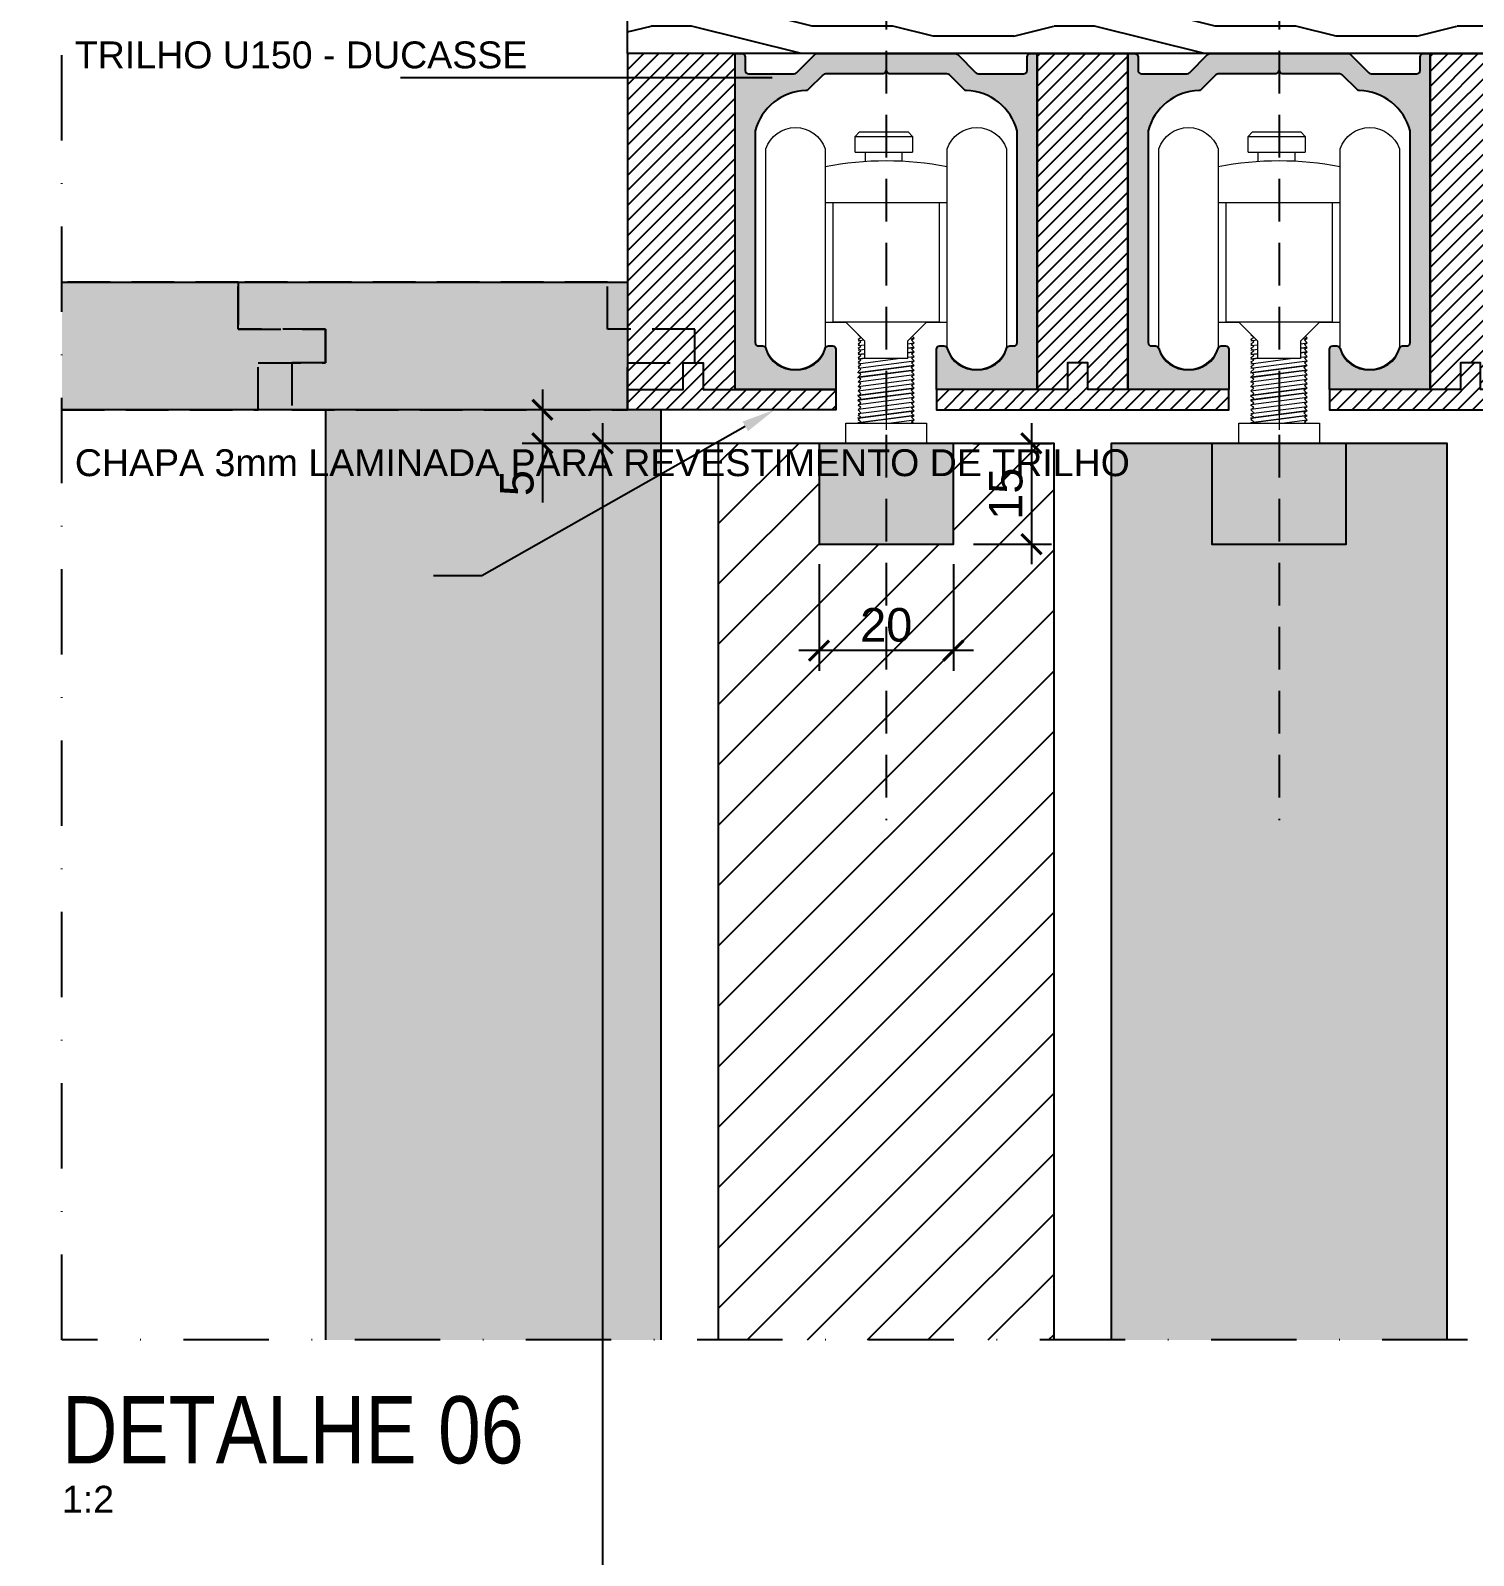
# Model space of a CAD drawing. Header units: millimetres. Extents: x -63251 to 507826, y 5339 to 217512.
# Drawn here: x 186572.8 to 186787.6, y 91937.5 to 92164.5 of the extents above; entities that cross this region are included whole.
import ezdxf
from ezdxf import colors
from ezdxf.entities.mleader import LeaderData, LeaderLine
from ezdxf.math import Vec2, Vec3

# ---------------------------------------------------------------- set-up
doc = ezdxf.new("R2010")
doc.units = ezdxf.units.MM
doc.header["$PDMODE"] = 3
doc.linetypes.add('TRAÇO 1-1', pattern=[9.525, 6.35, -3.175])
doc.linetypes.add('TRAÇO E PONTO 1-1', pattern=[25.4, 12.7, -6.35, 0, -6.35])
for name, color, linetype in [('A-ANNO-DIMS', 7, 'Continuous'), ('AC-EQUIPAMENTO', 7, 'Continuous'), ('COTAS', 9, 'Continuous'), ('FERRAGEM', 3, 'Continuous'), ('GESSO', 1, 'Continuous'), ('HACHURA', 21, 'Continuous'), ('MARCENARIA', 4, 'Continuous'), ('MARCENARIA . M', 4, 'Continuous'), ('TEXTO', 105, 'Continuous'), ('TEXTO TRAÇO PONTO', 105, 'TRAÇO E PONTO 1-1')]:
    doc.layers.add(name, color=color, linetype=linetype)
doc.styles.add('1-1', font='arial.ttf', dxfattribs={"height": 0.2})
doc.styles.add('PADRÃO', font='arial.ttf')
doc.styles.add('TITULO', font='swissck.ttf')
doc.dimstyles.new('1-2', dxfattribs={"dimscale": 2, "dimtxt": 2.5, "dimasz": 1.5, "dimexe": 1.5, "dimexo": 1.5, "dimtad": 1, "dimtxsty": 'PADRÃO', "dimblk": 'ARCHTICK', "dimcen": 2.5, "dimdle": 1.5, "dimclrd": 9, "dimclre": 9, "dimclrt": 6, "dimadec": 0, "dimazin": 0, "dimtfac": 1, "dimtmove": 0, "dimatfit": 3, "dimfxl": 1.25, "dimlwd": -1, "dimlwe": -1, "dimarcsym": 0})

# ---------------------------------------------------------------- blocks, each defined once
blk = doc.blocks.new('_ArchTick')
at = {"color": 0, "linetype": 'ByBlock', "const_width": 0.15}
blk.add_lwpolyline([(-0.5, -0.5), (0.5, 0.5)], dxfattribs=at)
blk = doc.blocks.new('*D292')
at = {"layer": 'A-ANNO-DIMS', "color": 9, "transparency": 16777216}
for p, q in [((186690.17, 92085.03), (186690.17, 92069.19)), ((186710.17, 92085.03), (186710.17, 92069.19)), ((186713.17, 92072.19), (186687.17, 92072.19))]:
    blk.add_line(p, q, dxfattribs=at)
at = {"layer": 'Defpoints', "color": 0, "transparency": 16777216}
for p in [(186690.17, 92088.03), (186710.17, 92088.03), (186690.17, 92072.19)]:
    blk.add_point(p, dxfattribs=at)
at = {"layer": 'A-ANNO-DIMS', "color": 9, "transparency": 16777216, "xscale": 3, "yscale": 3, "zscale": 3, "rotation": 180}
blk.add_blockref('_ArchTick', (186690.17, 92072.19), dxfattribs=at)
at = {"layer": 'A-ANNO-DIMS', "color": 9, "transparency": 16777216, "xscale": 3, "yscale": 3, "zscale": 3}
blk.add_blockref('_ArchTick', (186710.17, 92072.19), dxfattribs=at)
at = {"layer": 'A-ANNO-DIMS', "color": 6, "transparency": 16777216, "insert": (186700.17, 92075.99), "char_height": 5, "attachment_point": 5, "style": 'PADRÃO'}
blk.add_mtext('20', dxfattribs=at)
blk = doc.blocks.new('*D293')
at = {"layer": 'A-ANNO-DIMS', "color": 9, "transparency": 16777216}
for p, q in [((186721.79, 92106.03), (186721.79, 92085.03)), ((186713.17, 92103.03), (186724.79, 92103.03)), ((186713.17, 92088.03), (186724.79, 92088.03))]:
    blk.add_line(p, q, dxfattribs=at)
at = {"layer": 'Defpoints', "color": 0, "transparency": 16777216}
for p in [(186710.17, 92103.03), (186710.17, 92088.03), (186721.79, 92088.03)]:
    blk.add_point(p, dxfattribs=at)
at = {"layer": 'A-ANNO-DIMS', "color": 9, "transparency": 16777216, "xscale": 3, "yscale": 3, "zscale": 3}
for p, rotation in [((186721.79, 92103.03), 90), ((186721.79, 92088.03), 270)]:
    blk.add_blockref('_ArchTick', p, dxfattribs=dict(at, rotation=rotation))
at = {"layer": 'A-ANNO-DIMS', "color": 6, "transparency": 16777216, "insert": (186717.99, 92095.53), "char_height": 5, "attachment_point": 5, "rotation": 90, "style": 'PADRÃO'}
blk.add_mtext('15', dxfattribs=at)
blk = doc.blocks.new('*D302')
at = {"layer": 'COTAS', "color": 9, "transparency": 16777216}
for p, q in [((186648.98, 92111.03), (186648.98, 92103.03)), ((186673.17, 92108.03), (186645.98, 92108.03)), ((186670.67, 92103.03), (186645.98, 92103.03)), ((186648.98, 92103.03), (186648.98, 92094.21))]:
    blk.add_line(p, q, dxfattribs=at)
at = {"layer": 'Defpoints', "color": 0, "transparency": 16777216}
for p in [(186676.17, 92108.03, 0), (186648.98, 92103.03), (186673.67, 92103.03, 0)]:
    blk.add_point(p, dxfattribs=at)
at = {"layer": 'COTAS', "color": 9, "transparency": 16777216, "xscale": 3, "yscale": 3, "zscale": 3}
for p, rotation in [((186648.98, 92108.03), 90), ((186648.98, 92103.03), 270)]:
    blk.add_blockref('_ArchTick', p, dxfattribs=dict(at, rotation=rotation))
at = {"layer": 'COTAS', "color": 6, "transparency": 16777216, "insert": (186645.19, 92097.12), "char_height": 5, "attachment_point": 5, "rotation": 90, "style": 'PADRÃO'}
blk.add_mtext('5', dxfattribs=at)
blk = doc.blocks.new('*D304')
at = {"layer": 'COTAS', "color": 9, "transparency": 16777216}
for p, q in [((186657.97, 91655.65), (186657.97, 92106.03)), ((186679.66, 92103.03), (186654.97, 92103.03)), ((186676.57, 91658.65), (186654.97, 91658.65))]:
    blk.add_line(p, q, dxfattribs=at)
at = {"layer": 'Defpoints', "color": 0, "transparency": 16777216}
for p in [(186657.97, 92103.03), (186682.66, 92103.03, 0), (186679.57, 91658.65, 0)]:
    blk.add_point(p, dxfattribs=at)
at = {"layer": 'COTAS', "color": 9, "transparency": 16777216, "xscale": 3, "yscale": 3, "zscale": 3}
for p, rotation in [((186657.97, 92103.03), 90), ((186657.97, 91658.65), 270)]:
    blk.add_blockref('_ArchTick', p, dxfattribs=dict(at, rotation=rotation))
at = {"layer": 'COTAS', "color": 6, "transparency": 16777216, "insert": (186654.17, 91880.84), "char_height": 5, "attachment_point": 5, "rotation": 90, "style": 'PADRÃO'}
blk.add_mtext('2915', dxfattribs=at)

msp = doc.modelspace()

# ---------------------------------------------------------------- hatches: boundary and pattern name
at = {"layer": 'AC-EQUIPAMENTO'}
h = msp.add_hatch(dxfattribs=at)
h.set_pattern_fill('ANSI31', color=8, scale=0.5)
h.set_pattern_definition([(45, (-429.4725, 1e-10), (-1.122532015, 1.122532015), [])])
h.paths.add_polyline_path([(186677.67, 92161.027), (186661.669, 92161.027), (186661.669, 92115.027), (186661.67, 92115.027), (186661.67, 92111.027), (186669.919, 92111.027), (186669.919, 92115.027), (186672.919, 92115.027), (186672.919, 92111.027), (186677.67, 92111.027)])
h = msp.add_hatch(dxfattribs=at)
h.set_pattern_fill('ANSI31', color=8, scale=0.5)
h.set_pattern_definition([(45, (-484.9727, 1e-10), (-1.122532015, 1.122532015), [])])
h.paths.add_polyline_path([(186722.67, 92111.027), (186727.17, 92111.027), (186727.17, 92115.027), (186730.17, 92115.027), (186730.17, 92111.027), (186736.171, 92111.027), (186736.171, 92161.027), (186722.67, 92161.027)])
h = msp.add_hatch(dxfattribs=at)
h.set_pattern_fill('ANSI31', color=8, scale=0.5)
h.set_pattern_definition([(45, (-426.472, 1e-10), (-1.122532015, 1.122532015), [])])
h.paths.add_polyline_path([(186781.171, 92111.027), (186785.671, 92111.027), (186785.671, 92115.027), (186788.671, 92115.027), (186788.671, 92111.027), (186794.566, 92111.027), (186794.566, 92161.027), (186781.171, 92161.027)])
h = msp.add_hatch(dxfattribs=at)
h.set_pattern_fill('ANSI31', color=8, scale=0.5)
h.set_pattern_definition([(45, (-558.437, -30.3345), (-1.122532015, 1.122532015), [])])
h.paths.add_polyline_path([(186661.67, 92111.027), (186669.919, 92111.027), (186669.919, 92115.027), (186672.919, 92115.027), (186672.919, 92111.027), (186692.67, 92111.027), (186692.67, 92108.027), (186661.67, 92108.027)])
h = msp.add_hatch(dxfattribs=at)
h.set_pattern_fill('ANSI31', color=8, scale=0.5)
h.set_pattern_definition([(45, (-669.687, -30.3345), (-1.122532015, 1.122532015), [])])
h.paths.add_polyline_path([(186751.171, 92111.027), (186730.17, 92111.027), (186730.17, 92115.027), (186727.17, 92115.027), (186727.17, 92111.027), (186707.67, 92111.027), (186707.67, 92108.027), (186751.171, 92108.027)])
h = msp.add_hatch(dxfattribs=at)
h.set_pattern_fill('ANSI31', color=8, scale=0.5)
h.set_pattern_definition([(45, (-611.1864, -30.3345), (-1.122532015, 1.122532015), [])])
h.paths.add_polyline_path([(186809.566, 92111.027), (186788.671, 92111.027), (186788.671, 92115.027), (186785.671, 92115.027), (186785.671, 92111.027), (186766.171, 92111.027), (186766.171, 92108.027), (186809.566, 92108.027)])
h = msp.add_hatch(dxfattribs=at)
h.set_pattern_fill('ANSI31', color=8, scale=2)
h.set_pattern_definition([(45, (33713.4896, 3706.3876), (-4.49012806, 4.49012806), [])])
h.paths.add_polyline_path([(186675.17, 91969.601), (186725.17, 91969.601), (186725.17, 92103.027), (186710.17, 92103.027), (186710.17, 92088.027), (186690.17, 92088.027), (186690.17, 92103.027), (186675.17, 92103.027)])
at = {"layer": 'HACHURA', "ltscale": 0.3}
h = msp.add_hatch(dxfattribs=at)
h.set_pattern_fill('LEGNO1', color=8, scale=60, angle=180, pattern_type=2)
h.set_pattern_definition([(180, (11441.12, 9245.09), (-7e-15, -60), [12, -18, 6, -24]), (180, (11399.12, 9243.59), (-7e-15, -60), [12, -48]), (180, (11405.12, 9240.59), (-7e-15, -60), [6, -54]), (180, (11438.12, 9239.09), (-7e-15, -60), [3, -42, 3, -12]), (180, (11417.12, 9236.09), (-7e-15, -60), [12, -18, 3, -27]), (180, (11432.12, 9234.59), (-7e-15, -60), [9, -51]), (180, (11417.12, 9233.09), (-7e-15, -60), [18, -42]), (180, (11435.12, 9231.59), (-7e-15, -60), [12, -48]), (180, (11411.12, 9230.09), (-7e-15, -60), [30, -30]), (180, (11429.12, 9227.09), (-7e-15, -60), [6, -18, 12, -24]), (180, (11387.12, 9225.59), (-7e-15, -60), [12, -48]), (180, (11399.12, 9224.09), (-7e-15, -60), [6, -54]), (180, (11411.12, 9222.59), (-7e-15, -60), [6, -54]), (180, (11441.12, 9221.09), (-7e-15, -60), [12, -48]), (180, (11411.12, 9219.59), (-7e-15, -60), [12, -48]), (180, (11411.12, 9216.59), (-7e-15, -60), [12, -12, 12, -24]), (180, (11423.12, 9213.59), (-7e-15, -60), [6, -30, 12, -12]), (180, (11411.12, 9212.09), (-7e-15, -60), [18, -42]), (180, (11411.12, 9209.09), (-7e-15, -60), [12, -48]), (180, (11435.12, 9207.59), (-7e-15, -60), [18, -24, 6, -12]), (180, (11435.12, 9204.59), (-7e-15, -60), [30, -30]), (180, (11399.12, 9203.09), (-7e-15, -60), [6, -54]), (180, (11417.12, 9201.59), (-7e-15, -60), [12, -48]), (180, (11429.12, 9200.09), (-7e-15, -60), [6, -24, 6, -24]), (180, (11435.12, 9198.59), (-7e-15, -60), [6, -18, 12, -24]), (180, (11423.12, 9197.09), (-7e-15, -60), [6, -30, 6, -18]), (180, (11411.12, 9195.59), (-7e-15, -60), [18, -42]), (180, (11435.12, 9192.59), (-7e-15, -60), [12, -48]), (180, (11405.12, 9191.09), (-7e-15, -60), [6, -54]), (180, (11393.12, 9189.59), (-7e-15, -60), [6, -54]), (194.0362435, (11399.123, 9240.591), (-60, 2e-09), [6.18, -241.206332]), (194.0362435, (11393.123, 9227.091), (-60, 2e-09), [6.18, -241.206332]), (194.0362435, (11399.123, 9191.091), (-60, 2e-09), [6.18, -241.206332]), (194.0362435, (11417.123, 9213.591), (-60, 2e-09), [6.18, -241.206332]), (194.0362435, (11405.123, 9204.591), (-60, 2e-09), [6.18, -241.206332]), (194.0362435, (11399.123, 9209.091), (-60, 2e-09), [6.18, -241.206332]), (194.0362435, (11429.123, 9198.591), (-60, 2e-09), [6.18, -241.206332]), (194.0362435, (11405.123, 9201.591), (-60, 2e-09), [6.18, -241.206332]), (194.0362435, (11393.123, 9224.091), (-60, 2e-09), [12.36, -235.026332]), (194.0362435, (11399.123, 9219.591), (-60, 2e-09), [12.36, -235.026332]), (194.0362435, (11399.123, 9216.591), (-60, 2e-09), [12.36, -235.026332]), (345.9637565, (11417.123, 9236.091), (60, 2e-09), [6.18, -12.36, 6.18, -222.666332]), (345.9637565, (11429.123, 9227.091), (60, 2e-09), [6.18, -241.206332]), (345.9637565, (11429.123, 9200.091), (60, 2e-09), [12.36, -235.026332]), (14.0362435, (11399.123, 9243.591), (60, -2e-09), [6.18, -241.206332]), (165.9637565, (11387.123, 9243.591), (-60, -2e-09), [6.18, -241.206332]), (165.9637565, (11405.123, 9222.591), (-60, -2e-09), [6.18, -241.206332]), (165.9637565, (11393.123, 9212.091), (-60, -2e-09), [6.18, -241.206332]), (165.9637565, (11417.123, 9207.591), (-60, -2e-09), [6.18, -241.206332]), (165.9637565, (11423.123, 9200.091), (-60, -2e-09), [6.18, -241.206332]), (165.9637565, (11417.123, 9197.091), (-60, -2e-09), [6.18, -241.206332]), (165.9637565, (11417.123, 9207.591), (-60, -2e-09), [6.18, -241.206332]), (165.9637565, (11399.123, 9198.591), (-60, -2e-09), [24.72, -222.666332]), (165.9637565, (11435.123, 9239.091), (-60, -2e-09), [24.72, -222.666332]), (165.9637565, (11429.123, 9234.591), (-60, -2e-09), [24.72, -222.666332]), (165.9637565, (11423.123, 9231.591), (-60, -2e-09), [6.18, -12.36, 12.36, -216.486332]), (165.9637565, (11423.123, 9227.091), (-60, -2e-09), [12.36, -12.36, 12.36, -210.306332]), (165.9637565, (11429.123, 9221.091), (-60, -2e-09), [24.72, -222.666332]), (165.9637565, (11435.123, 9216.591), (-60, -2e-09), [24.72, -222.666332]), (165.9637565, (11435.123, 9213.591), (-60, -2e-09), [24.72, -222.666332]), (165.9637565, (11393.123, 9195.591), (-60, -2e-09), [6.18, -241.206332]), (165.9637675, (11387.123, 9189.591), (-60, -1.15e-05), [12.36, -235.026332]), (165.9637675, (11423.123, 9192.591), (-60, -1.15e-05), [12.36, -235.026332]), (165.9637575, (11429.123, 9245.091), (-60, -1e-06), [24.72, -222.666332]), (165.9637575, (11393.123, 9203.091), (-60, -1e-06), [18.54, -228.846332]), (165.9637575, (11387.123, 9207.591), (-60, -1e-06), [37.08, -210.306332])])
h.paths.add_polyline_path([(186855.565, 92173.027), (186661.669, 92173.027), (186661.67, 92161.027), (186690.154, 92161.027), (186855.566, 92161.027)])
at = {"layer": 'HACHURA', "true_color": 0xba9673}
h = msp.add_hatch(color=33, dxfattribs=at)
h.dxf.hatch_style = 1
h.paths.add_polyline_path([(186577.442, 92127.027), (186577.442, 92108.027), (186661.67, 92108.027), (186661.67, 92127.027)])
h = msp.add_hatch(color=33, dxfattribs=at)
h.dxf.hatch_style = 1
h.paths.add_polyline_path([(186616.67, 91969.601), (186666.67, 91969.601), (186666.67, 92108.027), (186616.67, 92108.027)])
h = msp.add_hatch(color=33, dxfattribs=at)
h.dxf.hatch_style = 1
h.paths.add_polyline_path([(186733.67, 91969.601), (186783.67, 91969.601), (186783.67, 92103.027), (186733.67, 92103.027)])
at = {"layer": 'MARCENARIA . M'}
h = msp.add_hatch(color=8, dxfattribs=at)
h.dxf.hatch_style = 1
h.paths.add_polyline_path([(186682.256, 92117.162, 0.3360552), (186681.775, 92117.527), (186681.17, 92117.527, -0.4142136), (186680.67, 92118.027), (186680.67, 92149.527, -0.3352357), (186688.216, 92155.525, 0.1925047), (186688.557, 92155.671), (186690.767, 92157.881, -0.1989124), (186691.12, 92158.027), (186699.593, 92158.027, 0.2679492), (186700.026, 92158.277), (186700.17, 92158.527), (186700.315, 92158.277, 0.2679492), (186700.748, 92158.027), (186709.221, 92158.027, -0.1989124), (186709.574, 92157.881), (186711.784, 92155.671, 0.1925047), (186712.125, 92155.525, -0.3352357), (186719.67, 92149.527), (186719.67, 92118.027, -0.4142136), (186719.17, 92117.527), (186718.566, 92117.527, 0.3360552), (186718.085, 92117.162, -0.3533018), (186713.67, 92114.027, -0.3533018), (186709.256, 92117.162, 0.3360552), (186708.775, 92117.527), (186708.17, 92117.527, 0.4142136), (186707.67, 92117.027), (186707.67, 92111.027), (186722.67, 92111.027), (186722.67, 92131.027), (186722.67, 92161.027), (186721.67, 92161.027, 0.4142136), (186721.17, 92160.527), (186721.17, 92158.527, -0.4142136), (186720.67, 92158.027), (186713.877, 92158.027, -0.1989124), (186713.524, 92158.173), (186710.817, 92160.881, 0.1989124), (186710.463, 92161.027), (186689.877, 92161.027, 0.1989124), (186689.524, 92160.881), (186686.817, 92158.173, -0.1989124), (186686.463, 92158.027), (186680.67, 92158.027), (186679.67, 92158.027, -0.4142136), (186679.17, 92158.527), (186679.17, 92160.527, 0.4142136), (186678.67, 92161.027), (186677.67, 92161.027), (186677.67, 92111.027), (186692.67, 92111.027), (186692.67, 92117.027, 0.4142136), (186692.17, 92117.527), (186691.566, 92117.527, 0.3360552), (186691.085, 92117.162, -0.3533018), (186686.67, 92114.027, -0.3533018)])
h = msp.add_hatch(color=8, dxfattribs=at)
h.dxf.hatch_style = 1
h.paths.add_polyline_path([(186740.756, 92117.162, 0.3360552), (186740.275, 92117.527), (186739.671, 92117.527, -0.4142136), (186739.171, 92118.027), (186739.171, 92149.527, -0.3352357), (186746.716, 92155.525, 0.1925047), (186747.057, 92155.671), (186749.267, 92157.881, -0.1989124), (186749.621, 92158.027), (186758.093, 92158.027, 0.2679492), (186758.526, 92158.277), (186758.671, 92158.527), (186758.815, 92158.277, 0.2679492), (186759.248, 92158.027), (186767.721, 92158.027, -0.1989124), (186768.075, 92157.881), (186770.284, 92155.671, 0.1925047), (186770.625, 92155.525, -0.3352357), (186778.171, 92149.527), (186778.171, 92118.027, -0.4142136), (186777.671, 92117.527), (186777.067, 92117.527, 0.3360552), (186776.585, 92117.162, -0.3533018), (186772.171, 92114.027, -0.3533018), (186767.756, 92117.162, 0.3360552), (186767.275, 92117.527), (186766.671, 92117.527, 0.4142136), (186766.171, 92117.027), (186766.171, 92111.027), (186781.171, 92111.027), (186781.171, 92131.027), (186781.171, 92161.027), (186780.171, 92161.027, 0.4142136), (186779.671, 92160.527), (186779.671, 92158.527, -0.4142136), (186779.171, 92158.027), (186772.378, 92158.027, -0.1989124), (186772.024, 92158.173), (186769.317, 92160.881, 0.1989124), (186768.964, 92161.027), (186748.378, 92161.027, 0.1989124), (186748.024, 92160.881), (186745.317, 92158.173, -0.1989124), (186744.964, 92158.027), (186739.171, 92158.027), (186738.171, 92158.027, -0.4142136), (186737.671, 92158.527), (186737.671, 92160.527, 0.4142136), (186737.171, 92161.027), (186736.171, 92161.027), (186736.171, 92111.027), (186751.171, 92111.027), (186751.171, 92117.027, 0.4142136), (186750.671, 92117.527), (186750.067, 92117.527, 0.3360552), (186749.585, 92117.162, -0.3533018), (186745.171, 92114.027, -0.3533018)])
h = msp.add_hatch(color=8, dxfattribs=at)
h.dxf.hatch_style = 1
h.paths.add_polyline_path([(186710.17, 92103.027), (186710.17, 92088.027), (186690.17, 92088.027), (186690.17, 92103.027)])
h = msp.add_hatch(color=8, dxfattribs=at)
h.dxf.hatch_style = 1
h.paths.add_polyline_path([(186768.67, 92103.027), (186768.67, 92088.027), (186748.67, 92088.027), (186748.67, 92103.027)])
h = msp.add_hatch(color=8, dxfattribs=at)
h.dxf.hatch_style = 1
h.paths.add_polyline_path([(186768.671, 92103.027), (186768.671, 92088.027), (186748.671, 92088.027), (186748.671, 92103.027)])

# ---------------------------------------------------------------- linework, layer by layer
at = {"layer": 'FERRAGEM', "color": 1, "lineweight": 5}
for p, q in [((186691.085, 92138.864, 0), (186709.256, 92138.864, 0)), ((186749.585, 92138.864, 0), (186767.756, 92138.864, 0)), ((186691.085, 92121.066, 0), (186694.169, 92121.066, 0)), ((186706.172, 92121.066, 0), (186709.256, 92121.066, 0)), ((186749.585, 92121.066, 0), (186752.669, 92121.066, 0)), ((186764.672, 92121.066, 0), (186767.756, 92121.066, 0)), ((186700.17, 92108.027, 0), (186700.17, 92105.027, 0)), ((186758.671, 92108.027, 0), (186758.671, 92105.027, 0))]:
    msp.add_line(p, q, dxfattribs=at)
at = {"layer": 'FERRAGEM', "elevation": 0}
for points in [[(186686.67, 92114.027, 0.3533018), (186691.085, 92117.162, -0.3360552), (186691.566, 92117.527), (186692.17, 92117.527, -0.4142136), (186692.67, 92117.027), (186692.67, 92111.027), (186677.67, 92111.027), (186677.67, 92161.027), (186678.67, 92161.027, -0.4142136), (186679.17, 92160.527), (186679.17, 92158.527, 0.4142136), (186679.67, 92158.027), (186680.67, 92158.027), (186686.463, 92158.027, 0.1989124), (186686.817, 92158.173), (186689.524, 92160.881, -0.1989124), (186689.877, 92161.027), (186710.463, 92161.027, -0.1989124), (186710.817, 92160.881), (186713.524, 92158.173, 0.1989124), (186713.877, 92158.027), (186720.67, 92158.027, 0.4142136), (186721.17, 92158.527), (186721.17, 92160.527, -0.4142136), (186721.67, 92161.027), (186722.67, 92161.027), (186722.67, 92111.027), (186707.67, 92111.027), (186707.67, 92117.027, -0.4142136), (186708.17, 92117.527), (186708.775, 92117.527, -0.3360552), (186709.256, 92117.162, 0.3533018), (186713.67, 92114.027, 0.3533018), (186718.085, 92117.162, -0.3360552), (186718.566, 92117.527), (186719.17, 92117.527, 0.4142136), (186719.67, 92118.027), (186719.67, 92149.527, 0.3352357), (186712.125, 92155.525, -0.1925047), (186711.784, 92155.671), (186709.574, 92157.881, 0.1989124), (186709.221, 92158.027), (186700.748, 92158.027, -0.2679492), (186700.315, 92158.277), (186700.17, 92158.527), (186700.026, 92158.277, -0.2679492), (186699.593, 92158.027), (186691.12, 92158.027, 0.1989124), (186690.767, 92157.881), (186688.557, 92155.671, -0.1925047), (186688.216, 92155.525, 0.3352357), (186680.67, 92149.527), (186680.67, 92118.027, 0.4142136), (186681.17, 92117.527), (186681.775, 92117.527, -0.3360552), (186682.256, 92117.162, 0.3533018), (186686.67, 92114.027, -0.3533018)], [(186745.171, 92114.027, 0.3533018), (186749.585, 92117.162, -0.3360552), (186750.067, 92117.527), (186750.671, 92117.527, -0.4142136), (186751.171, 92117.027), (186751.171, 92111.027), (186736.171, 92111.027), (186736.171, 92161.027), (186737.171, 92161.027, -0.4142136), (186737.671, 92160.527), (186737.671, 92158.527, 0.4142136), (186738.171, 92158.027), (186739.171, 92158.027), (186744.964, 92158.027, 0.1989124), (186745.317, 92158.173), (186748.024, 92160.881, -0.1989124), (186748.378, 92161.027), (186768.964, 92161.027, -0.1989124), (186769.317, 92160.881), (186772.024, 92158.173, 0.1989124), (186772.378, 92158.027), (186779.171, 92158.027, 0.4142136), (186779.671, 92158.527), (186779.671, 92160.527, -0.4142136), (186780.171, 92161.027), (186781.171, 92161.027), (186781.171, 92111.027), (186766.171, 92111.027), (186766.171, 92117.027, -0.4142136), (186766.671, 92117.527), (186767.275, 92117.527, -0.3360552), (186767.756, 92117.162, 0.3533018), (186772.171, 92114.027, 0.3533018), (186776.585, 92117.162, -0.3360552), (186777.067, 92117.527), (186777.671, 92117.527, 0.4142136), (186778.171, 92118.027), (186778.171, 92149.527, 0.3352357), (186770.625, 92155.525, -0.1925047), (186770.284, 92155.671), (186768.075, 92157.881, 0.1989124), (186767.721, 92158.027), (186759.248, 92158.027, -0.2679492), (186758.815, 92158.277), (186758.671, 92158.527), (186758.526, 92158.277, -0.2679492), (186758.093, 92158.027), (186749.621, 92158.027, 0.1989124), (186749.267, 92157.881), (186747.057, 92155.671, -0.1925047), (186746.716, 92155.525, 0.3352357), (186739.171, 92149.527), (186739.171, 92118.027, 0.4142136), (186739.671, 92117.527), (186740.275, 92117.527, -0.3360552), (186740.756, 92117.162, 0.3533018), (186745.171, 92114.027, -0.3533018)]]:
    msp.add_lwpolyline(points, format="xyb", dxfattribs=at)
at = {"layer": 'FERRAGEM', "color": 1, "lineweight": 5, "elevation": 0}
for points in [[(186682.256, 92117.178), (186682.256, 92146.876, -0.7138097), (186691.085, 92146.876), (186691.085, 92117.178, -0.7138097)], [(186709.256, 92117.178), (186709.256, 92146.876, -0.7138097), (186718.085, 92146.876), (186718.085, 92117.178, -0.7138097)], [(186740.756, 92117.178), (186740.756, 92146.876, -0.7138097), (186749.585, 92146.876), (186749.585, 92117.178, -0.7138097)], [(186767.756, 92117.178), (186767.756, 92146.876, -0.7138097), (186776.585, 92146.876), (186776.585, 92117.178, -0.7138097)]]:
    msp.add_lwpolyline(points, format="xyb", close=True, dxfattribs=at)
for points in [[(186695.564, 92146.353), (186695.564, 92148.72), (186696.21, 92149.366), (186703.419, 92149.366), (186704.064, 92148.72), (186704.064, 92146.353)], [(186754.065, 92146.353), (186754.065, 92148.72), (186754.71, 92149.366), (186761.919, 92149.366), (186762.565, 92148.72), (186762.565, 92146.353)], [(186695.564, 92148.72), (186704.064, 92148.72)], [(186754.065, 92148.72), (186762.565, 92148.72)], [(186695.564, 92146.353), (186704.064, 92146.353)], [(186697.07, 92144.975), (186697.07, 92146.353)], [(186702.558, 92145), (186702.558, 92146.353)], [(186754.065, 92146.353), (186762.565, 92146.353)], [(186755.571, 92144.975), (186755.571, 92146.353)], [(186761.058, 92145), (186761.058, 92146.353)], [(186692.275, 92121.066), (186692.275, 92138.864), (186708.066, 92138.864), (186708.066, 92121.066), (186692.275, 92121.066)], [(186750.775, 92121.066), (186750.775, 92138.864), (186766.566, 92138.864), (186766.566, 92121.066), (186750.775, 92121.066)], [(186706.172, 92121.066), (186703.351, 92118.246), (186703.351, 92115.647), (186696.989, 92115.647), (186696.989, 92118.246), (186694.169, 92121.066)], [(186764.672, 92121.066), (186761.852, 92118.246), (186761.852, 92115.647), (186755.49, 92115.647), (186755.49, 92118.246), (186752.669, 92121.066)], [(186695.985, 92113.67), (186696.39, 92114.075), (186695.985, 92114.48), (186696.39, 92114.75), (186695.985, 92115.155), (186696.39, 92115.425), (186695.985, 92115.831), (186696.39, 92116.101), (186695.985, 92116.506), (186696.39, 92116.776), (186695.985, 92117.181), (186696.39, 92117.451), (186695.985, 92117.856), (186696.39, 92118.126), (186695.985, 92118.531), (186696.39, 92118.801), (186695.985, 92119.206), (186696.007, 92119.228)], [(186696.861, 92118.374), (186695.985, 92118.261)], [(186695.985, 92117.586), (186696.989, 92117.715)], [(186703.351, 92117.861), (186704.356, 92117.991), (186703.951, 92118.396), (186704.356, 92118.666)], [(186703.351, 92117.186), (186704.356, 92117.316), (186703.951, 92117.721), (186704.356, 92117.991)], [(186703.685, 92118.579), (186704.356, 92118.666), (186704.064, 92118.958)], [(186754.485, 92113.67), (186754.89, 92114.075), (186754.485, 92114.48), (186754.89, 92114.75), (186754.485, 92115.155), (186754.89, 92115.425), (186754.485, 92115.831), (186754.89, 92116.101), (186754.485, 92116.506), (186754.89, 92116.776), (186754.485, 92117.181), (186754.89, 92117.451), (186754.485, 92117.856), (186754.89, 92118.126), (186754.485, 92118.531), (186754.89, 92118.801), (186754.485, 92119.206), (186754.507, 92119.228)], [(186754.485, 92113.67), (186754.89, 92114.075), (186754.485, 92114.48), (186754.89, 92114.75), (186754.485, 92115.155), (186754.89, 92115.425), (186754.485, 92115.831), (186754.89, 92116.101), (186754.485, 92116.506), (186754.89, 92116.776), (186754.485, 92117.181), (186754.89, 92117.451), (186754.485, 92117.856), (186754.89, 92118.126), (186754.485, 92118.531), (186754.89, 92118.801), (186754.485, 92119.206), (186754.507, 92119.228)], [(186755.361, 92118.374), (186754.485, 92118.261)], [(186754.485, 92117.586), (186755.49, 92117.715)], [(186761.852, 92117.861), (186762.857, 92117.991), (186762.451, 92118.396), (186762.857, 92118.666)], [(186761.852, 92117.186), (186762.857, 92117.316), (186762.451, 92117.721), (186762.857, 92117.991)], [(186762.186, 92118.579), (186762.857, 92118.666), (186762.564, 92118.958)], [(186695.985, 92116.911), (186696.989, 92117.04)], [(186695.985, 92116.236), (186696.989, 92116.365)], [(186696.989, 92116.365), (186695.985, 92116.236)], [(186695.985, 92114.21), (186704.356, 92115.29), (186703.951, 92115.695), (186704.356, 92115.966)], [(186696.989, 92115.69), (186695.985, 92115.56)], [(186695.985, 92115.56), (186696.989, 92115.69)], [(186695.985, 92114.885), (186701.89, 92115.647)], [(186695.985, 92113.535), (186704.356, 92114.615), (186703.951, 92115.02), (186704.356, 92115.29)], [(186703.351, 92116.511), (186704.356, 92116.641), (186703.951, 92117.046), (186704.356, 92117.316), (186703.351, 92117.186)], [(186703.351, 92115.836), (186704.356, 92115.966), (186703.951, 92116.371), (186704.356, 92116.641), (186703.351, 92116.511)], [(186754.485, 92116.911), (186755.49, 92117.04)], [(186754.485, 92116.236), (186755.49, 92116.365)], [(186755.49, 92116.365), (186754.485, 92116.236)], [(186754.485, 92114.21), (186762.857, 92115.29), (186762.451, 92115.695), (186762.857, 92115.966)], [(186755.49, 92115.69), (186754.485, 92115.56)], [(186754.485, 92115.56), (186755.49, 92115.69)], [(186754.485, 92114.885), (186760.391, 92115.647)], [(186754.485, 92113.535), (186762.857, 92114.615), (186762.451, 92115.02), (186762.857, 92115.29)], [(186761.852, 92116.511), (186762.857, 92116.641), (186762.451, 92117.046), (186762.857, 92117.316), (186761.852, 92117.186)], [(186761.852, 92115.836), (186762.857, 92115.966), (186762.451, 92116.371), (186762.857, 92116.641), (186761.852, 92116.511)], [(186695.899, 92112.849), (186704.27, 92113.929), (186703.865, 92114.334), (186704.27, 92114.604), (186695.899, 92113.524)], [(186695.985, 92112.185), (186704.356, 92113.265), (186703.951, 92113.67), (186704.356, 92113.94), (186695.985, 92112.86)], [(186696.173, 92106.027), (186696.39, 92106.244), (186695.985, 92106.514), (186696.39, 92106.919), (186695.985, 92107.189), (186696.39, 92107.594), (186695.985, 92107.999), (186696.39, 92108.404), (186695.985, 92108.674), (186696.39, 92109.079), (186695.985, 92109.349), (186696.39, 92109.754), (186695.985, 92110.024), (186696.39, 92110.43), (186695.985, 92110.835), (186696.39, 92111.24), (186695.985, 92111.51), (186696.39, 92111.915), (186695.985, 92112.185), (186696.39, 92112.59), (186695.985, 92112.86), (186696.39, 92113.265), (186695.985, 92113.67)], [(186695.985, 92111.51), (186704.356, 92112.59), (186703.951, 92112.995), (186704.356, 92113.265)], [(186754.399, 92112.849), (186762.771, 92113.929), (186762.366, 92114.334), (186762.771, 92114.604), (186754.399, 92113.524)], [(186754.485, 92112.185), (186762.857, 92113.265), (186762.451, 92113.67), (186762.857, 92113.94), (186754.485, 92112.86)], [(186754.673, 92106.027), (186754.89, 92106.244), (186754.485, 92106.514), (186754.89, 92106.919), (186754.485, 92107.189), (186754.89, 92107.594), (186754.485, 92107.999), (186754.89, 92108.404), (186754.485, 92108.674), (186754.89, 92109.079), (186754.485, 92109.349), (186754.89, 92109.754), (186754.485, 92110.024), (186754.89, 92110.43), (186754.485, 92110.835), (186754.89, 92111.24), (186754.485, 92111.51), (186754.89, 92111.915), (186754.485, 92112.185), (186754.89, 92112.59), (186754.485, 92112.86), (186754.89, 92113.265), (186754.485, 92113.67)], [(186754.485, 92111.51), (186762.857, 92112.59), (186762.451, 92112.995), (186762.857, 92113.265)], [(186695.899, 92109.473), (186704.27, 92110.554), (186703.865, 92110.959), (186704.27, 92111.229), (186695.899, 92110.148)], [(186695.985, 92110.835), (186704.356, 92111.915), (186703.951, 92112.32), (186704.356, 92112.59)], [(186695.985, 92110.16), (186704.356, 92111.24), (186703.951, 92111.645), (186704.356, 92111.915)], [(186695.985, 92108.809), (186704.356, 92109.889), (186703.951, 92110.295), (186704.356, 92110.565), (186695.985, 92109.484)], [(186754.399, 92109.473), (186762.771, 92110.554), (186762.366, 92110.959), (186762.771, 92111.229), (186754.399, 92110.148)], [(186754.485, 92110.835), (186762.857, 92111.915), (186762.451, 92112.32), (186762.857, 92112.59)], [(186754.485, 92110.16), (186762.857, 92111.24), (186762.451, 92111.645), (186762.857, 92111.915)], [(186754.485, 92108.809), (186762.857, 92109.889), (186762.451, 92110.295), (186762.857, 92110.565), (186754.485, 92109.484)], [(186695.985, 92108.134), (186704.356, 92109.214), (186703.951, 92109.619), (186704.356, 92109.889)], [(186695.985, 92107.459), (186704.356, 92108.539), (186703.951, 92108.944), (186704.356, 92109.214)], [(186695.985, 92106.784), (186704.356, 92107.864), (186703.951, 92108.269), (186704.356, 92108.539)], [(186754.485, 92108.134), (186762.857, 92109.214), (186762.451, 92109.619), (186762.857, 92109.889)], [(186754.485, 92107.459), (186762.857, 92108.539), (186762.451, 92108.944), (186762.857, 92109.214)], [(186754.485, 92106.784), (186762.857, 92107.864), (186762.451, 92108.269), (186762.857, 92108.539)], [(186695.899, 92106.098), (186704.27, 92107.178), (186703.865, 92107.583), (186704.27, 92107.853), (186695.899, 92106.773)], [(186700.583, 92106.027), (186704.356, 92106.514), (186703.951, 92106.919), (186704.356, 92107.189), (186695.985, 92106.109)], [(186704.168, 92106.027), (186703.951, 92106.244), (186704.356, 92106.514)], [(186754.399, 92106.098), (186762.771, 92107.178), (186762.366, 92107.583), (186762.771, 92107.853), (186754.399, 92106.773)], [(186759.083, 92106.027), (186762.857, 92106.514), (186762.451, 92106.919), (186762.857, 92107.189), (186754.485, 92106.109)], [(186762.668, 92106.027), (186762.451, 92106.244), (186762.857, 92106.514)]]:
    msp.add_lwpolyline(points, dxfattribs=at)
for points in [[(186694.169, 92106.027), (186706.172, 92106.027), (186706.172, 92103.027), (186694.169, 92103.027)], [(186752.669, 92106.027), (186764.672, 92106.027), (186764.672, 92103.027), (186752.669, 92103.027)]]:
    msp.add_lwpolyline(points, close=True, dxfattribs=at)
at = {"layer": 'FERRAGEM', "elevation": 0}
for points in [[(186710.17, 92103.027), (186690.17, 92103.027), (186690.17, 92088.027), (186710.17, 92088.027)], [(186768.67, 92103.027), (186748.67, 92103.027), (186748.67, 92088.027), (186768.67, 92088.027)], [(186768.671, 92103.027), (186748.671, 92103.027), (186748.671, 92088.027), (186768.671, 92088.027)]]:
    msp.add_lwpolyline(points, close=True, dxfattribs=at)
at = {"layer": 'FERRAGEM', "color": 1, "lineweight": 5}
for centre in [(186700.17, 92098.088, 0), (186758.671, 92098.088, 0)]:
    msp.add_arc(centre, 46.973, 78.84742, 101.15258, dxfattribs=at)
at = {"layer": 'GESSO', "color": 1, "elevation": 0}
msp.add_lwpolyline([(186577.442, 92127.027), (186661.67, 92127.027), (186661.67, 92108.027), (186577.442, 92108.027)], dxfattribs=at)
at = {"layer": 'MARCENARIA', "color": 8, "linetype": 'TRAÇO 1-1', "elevation": 0}
msp.add_lwpolyline([(186577.442, 92108.027), (186606.67, 92108.027), (186606.67, 92115.027), (186616.67, 92115.027), (186616.67, 92120.027), (186603.67, 92120.027), (186603.67, 92127.027), (186577.442, 92127.027)], dxfattribs=at)
msp.add_lwpolyline([(186658.67, 92120.027), (186658.67, 92127.027), (186603.67, 92127.027), (186603.67, 92120.027), (186616.67, 92120.027), (186616.67, 92115.027), (186611.67, 92115.027), (186611.67, 92108.027), (186661.67, 92108.027), (186661.67, 92115.027), (186671.67, 92115.027), (186671.67, 92120.027)], close=True, dxfattribs=at)
at = {"layer": 'MARCENARIA . M', "color": 254, "linetype": 'TRAÇO 1-1'}
for p, q in [((186700.17, 92190.028, 0), (186700.17, 92046.982, 0)), ((186758.671, 92190.028, 0), (186758.671, 92046.982, 0))]:
    msp.add_line(p, q, dxfattribs=at)
at = {"layer": 'MARCENARIA . M', "elevation": 0}
for points in [[(186855.566, 92161.027), (186661.67, 92161.027), (186661.669, 92173.027), (186855.565, 92173.027)], [(186661.67, 92111.027), (186669.919, 92111.027), (186669.919, 92115.027), (186672.919, 92115.027), (186672.919, 92111.027), (186677.67, 92111.027), (186677.67, 92161.027), (186661.669, 92161.027), (186661.669, 92115.027), (186661.67, 92115.027)], [(186736.171, 92111.027), (186730.17, 92111.027), (186730.17, 92115.027), (186727.17, 92115.027), (186727.17, 92111.027), (186722.67, 92111.027), (186722.67, 92161.027), (186736.171, 92161.027)], [(186794.566, 92111.027), (186788.671, 92111.027), (186788.671, 92115.027), (186785.671, 92115.027), (186785.671, 92111.027), (186781.171, 92111.027), (186781.171, 92161.027), (186794.566, 92161.027)]]:
    msp.add_lwpolyline(points, close=True, dxfattribs=at)
for points in [[(186692.67, 92111.027), (186692.67, 92108.027), (186661.67, 92108.027), (186661.67, 92111.027), (186669.919, 92111.027), (186669.919, 92115.027), (186672.919, 92115.027), (186672.919, 92111.027), (186692.67, 92111.027)], [(186707.67, 92111.027), (186707.67, 92108.027), (186751.171, 92108.027), (186751.171, 92111.027), (186730.17, 92111.027), (186730.17, 92115.027), (186727.17, 92115.027), (186727.17, 92111.027), (186707.67, 92111.027)], [(186766.171, 92111.027), (186766.171, 92108.027), (186809.566, 92108.027), (186809.566, 92111.027), (186788.671, 92111.027), (186788.671, 92115.027), (186785.671, 92115.027), (186785.671, 92111.027), (186766.171, 92111.027)], [(186666.67, 91969.601), (186666.67, 92108.027), (186616.67, 92108.027), (186616.67, 91969.601)], [(186725.17, 91969.601), (186725.17, 92103.027), (186675.17, 92103.027), (186675.17, 91969.601)], [(186783.67, 91969.601), (186783.67, 92103.027), (186733.67, 92103.027), (186733.67, 91969.601)]]:
    msp.add_lwpolyline(points, dxfattribs=at)
at = {"layer": 'TEXTO TRAÇO PONTO', "elevation": 0}
msp.add_lwpolyline([(186577.442, 92329.627), (186939.738, 92329.627), (186939.738, 91969.601), (186577.442, 91969.601)], close=True, dxfattribs=at)

# ---------------------------------------------------------------- texts
at = {"layer": 'TEXTO', "color": 1, "insert": (186577.442, 91951.101, 0), "char_height": 10, "width": 220.061, "attachment_point": 7, "style": 'TITULO'}
msp.add_mtext('DETALHE 06', dxfattribs=at)
at = {"layer": 'TEXTO', "insert": (186577.442, 91947.901, 0), "char_height": 4, "width": 48, "attachment_point": 1, "style": 'PADRÃO'}
msp.add_mtext('1:2', dxfattribs=at)

# ---------------------------------------------------------------- dimensions: what is measured, and where the dimension line sits
at = {"layer": 'A-ANNO-DIMS'}
dim = msp.add_linear_dim(base=(186721.789, 92088.027, 0), p1=(186710.17, 92103.027, 0), p2=(186710.17, 92088.027, 0), angle=90, dimstyle='1-2', dxfattribs=at)
dim.commit()
dim.dimension.update_dxf_attribs({"geometry": '*D293', "text_midpoint": (186717.986, 92095.527, 0)})
dim = msp.add_linear_dim(base=(186690.17, 92072.188, 0), p1=(186710.17, 92088.027, 0), p2=(186690.17, 92088.027, 0), dimstyle='1-2', dxfattribs=at)
dim.commit()
dim.dimension.update_dxf_attribs({"geometry": '*D292', "text_midpoint": (186700.17, 92075.991, 0)})
at = {"layer": 'COTAS'}
dim = msp.add_linear_dim(base=(186648.981, 92103.027), p1=(186676.17, 92108.027, 0), p2=(186673.67, 92103.027, 0), angle=90, dimstyle='1-2', dxfattribs=at)
dim.commit()
dim.dimension.update_dxf_attribs({"geometry": '*D302', "text_midpoint": (186645.188, 92097.119)})
dim = msp.add_linear_dim(base=(186657.975, 92103.027), p1=(186679.565, 91658.646, 0), p2=(186682.664, 92103.027, 0), angle=90, text='2915', dimstyle='1-2', dxfattribs=at)
dim.commit()
dim.dimension.update_dxf_attribs({"geometry": '*D304', "text_midpoint": (186654.172, 91880.837)})

# ---------------------------------------------------------------- leaders
at = {"layer": 'COTAS', "ltscale": 0.4}
ml = msp.add_multileader_mtext('Standard', dxfattribs=at)
ml.set_content('ACABAMENTO EM {\\fArial|b1|i0|c0|p34;LÂMINAS NATURAIS DE CARVALHO EUROPEU}', color=105, style='1-1')
ml.set_leader_properties(color=256, linetype='ByLayer', lineweight=-1)
ml.build(insert=Vec2(0, 0))
ml.multileader.update_dxf_attribs({"text_left_attachment_type": 2, "text_right_attachment_type": 2, "dogleg_length": 0.36, "arrow_head_size": 2, "scale": 20})
ctx = ml.context
ctx.base_point, ctx.scale, ctx.arrow_head_size, ctx.landing_gap_size, ctx.plane_origin = Vec3(185489.74, 92311.159), 20, 2, 4, Vec3(185423.623, 92233.296)
ctx.left_attachment, ctx.right_attachment = 2, 2
notes = []
notes.append((ctx, [(0, (1, 1, 0), (185482.54, 92311.159), (1, 0), 7.2, [(0, [(185482.555, 92118.901)], 0, [])])]))
ctx.mtext.insert, ctx.mtext.width, ctx.mtext.flow_direction = Vec3(185493.74, 92320.445), 80.51012, 5
ml = msp.add_multileader_mtext('Standard', dxfattribs=at)
ml.set_content('ACABAMENTO EM {\\fArial|b1|i0|c0|p34;LÂMINAS NATURAIS DE CARVALHO EUROPEU}', color=105, style='1-1')
ml.set_leader_properties(color=256, linetype='ByLayer', lineweight=-1)
ml.build(insert=Vec2(0, 0))
ml.multileader.update_dxf_attribs({"text_left_attachment_type": 2, "text_right_attachment_type": 2, "dogleg_length": 0.36, "arrow_head_size": 2, "scale": 20})
ctx = ml.context
ctx.base_point, ctx.scale, ctx.arrow_head_size, ctx.landing_gap_size, ctx.plane_origin = Vec3(184992.879, 92117.715), 20, 2, 4, Vec3(185142.785, 92182.506)
ctx.left_attachment, ctx.right_attachment = 2, 2
notes.append((ctx, [(0, (1, 1, 0), (185083.869, 92117.715), (-1, 0), 7.2, [(0, [(185083.853, 92182.901)], 0, [])])]))
ctx.mtext.insert, ctx.mtext.width, ctx.mtext.flow_direction = Vec3(184996.879, 92127.001), 80.51012, 5
at = {"layer": 'COTAS'}
ml = msp.add_multileader_mtext('Standard', dxfattribs=at)
ml.set_content('TRILHO U150 - DUCASSE', color=105, style='1-1')
ml.set_leader_properties(color=256, linetype='ByLayer', lineweight=-1)
ml.build(insert=Vec2(0, 0))
ml.multileader.update_dxf_attribs({"text_left_attachment_type": 2, "text_right_attachment_type": 2, "dogleg_length": 0.36, "arrow_head_size": 5, "scale": 20})
ctx = ml.context
ctx.base_point, ctx.scale, ctx.arrow_head_size, ctx.landing_gap_size, ctx.plane_origin = Vec3(186569.362, 92157.404, 0), 20, 5, 10, Vec3(186702.413, 90306.321, 0)
ctx.left_attachment, ctx.right_attachment = 2, 2
notes.append((ctx, [(1, (1, 1, 0), (186635.072, 92157.404, 0), (-1, 0), 7.2, [(0, [(186688.17, 92157.404, 0)], 0, [])])]))
ctx.mtext.insert, ctx.mtext.width, ctx.mtext.defined_height, ctx.mtext.flow_direction = Vec3(186579.362, 92162.841, 0), 47.70321, 39.94, 5
at = {"layer": 'COTAS', "ltscale": 0.4}
ml = msp.add_multileader_mtext('Standard', dxfattribs=at)
ml.set_content('ACABAMENTO EM {\\fArial|b1|i0|c0|p34;LÂMINAS NATURAIS DE CARVALHO EUROPEU}', color=105, style='1-1')
ml.set_leader_properties(color=256, linetype='ByLayer', lineweight=-1)
ml.build(insert=Vec2(0, 0))
ml.multileader.update_dxf_attribs({"text_left_attachment_type": 2, "text_right_attachment_type": 2, "dogleg_length": 0.36, "arrow_head_size": 2, "scale": 20})
ctx = ml.context
ctx.base_point, ctx.scale, ctx.arrow_head_size, ctx.landing_gap_size, ctx.plane_origin = Vec3(185289.778, 92093.757), 20, 2, 4, Vec3(185439.685, 92122.506)
ctx.left_attachment, ctx.right_attachment = 2, 2
notes.append((ctx, [(0, (1, 1, 0), (185380.768, 92093.757), (-1, 0), 7.2, [(0, [(185380.753, 92122.901)], 0, [])])]))
ctx.mtext.insert, ctx.mtext.width, ctx.mtext.flow_direction = Vec3(185293.778, 92103.043), 80.51012, 5
at = {"layer": 'COTAS'}
ml = msp.add_multileader_mtext('Standard', dxfattribs=at)
ml.set_content('CHAPA 3mm LAMINADA PARA REVESTIMENTO DE TRILHO', color=105, style='1-1')
ml.set_leader_properties(color=256, linetype='ByLayer', lineweight=-1)
ml.build(insert=Vec2(0, 0))
ml.multileader.update_dxf_attribs({"text_left_attachment_type": 2, "text_right_attachment_type": 2, "dogleg_length": 0.36, "arrow_head_size": 5, "scale": 20})
ctx = ml.context
ctx.base_point, ctx.scale, ctx.arrow_head_size, ctx.landing_gap_size, ctx.plane_origin = Vec3(186569.362, 92083.337, 0), 20, 5, 10, Vec3(186702.413, 90232.253, 0)
ctx.left_attachment, ctx.right_attachment = 2, 2
notes.append((ctx, [(1, (1, 1, 0), (186639.959, 92083.337, 0), (-1, 0), 7.2, [(0, [(186683.544, 92108.027, 0)], 0, [])])]))
ctx.mtext.insert, ctx.mtext.width, ctx.mtext.defined_height, ctx.mtext.flow_direction = Vec3(186579.362, 92102.151, 0), 31.38764, 39.94, 5
at = {"layer": 'COTAS', "ltscale": 0.4}
ml = msp.add_multileader_mtext('Standard', dxfattribs=at)
ml.set_content('PINO GUIA ROLAMENTO 12MM', color=105, style='1-1')
ml.set_leader_properties(color=256, linetype='ByLayer', lineweight=-1)
ml.build(insert=Vec2(0, 0))
ml.multileader.update_dxf_attribs({"text_left_attachment_type": 2, "text_right_attachment_type": 2, "dogleg_length": 0.36, "arrow_head_size": 2, "scale": 20})
ctx = ml.context
ctx.base_point, ctx.scale, ctx.arrow_head_size, ctx.landing_gap_size, ctx.plane_origin = Vec3(185692.038, 92089.401), 20, 2, 4, Vec3(185623.062, 92080.9)
ctx.left_attachment, ctx.right_attachment = 2, 2
notes.append((ctx, [(0, (1, 1, 0), (185681.979, 92089.401), (1, 0), 10.059, [(0, [(185663.486, 92089.401)], 0, [])])]))
ctx.mtext.insert, ctx.mtext.width, ctx.mtext.flow_direction = Vec3(185696.038, 92098.147), 49.23212, 5
ml = msp.add_multileader_mtext('Standard', dxfattribs=at)
ml.set_content('ACABAMENTO EM {\\fArial|b1|i0|c0|p34;LÂMINAS NATURAIS DE CARVALHO EUROPEU}', color=105, style='1-1')
ml.set_leader_properties(color=256, linetype='ByLayer', lineweight=-1)
ml.build(insert=Vec2(0, 0))
ml.multileader.update_dxf_attribs({"text_left_attachment_type": 2, "text_right_attachment_type": 2, "dogleg_length": 0.36, "arrow_head_size": 2, "scale": 20})
ctx = ml.context
ctx.base_point, ctx.scale, ctx.arrow_head_size, ctx.landing_gap_size, ctx.plane_origin = Vec3(185511.466, 91987.13), 20, 2, 4, Vec3(185445.349, 92007.006)
ctx.left_attachment, ctx.right_attachment = 2, 2
notes.append((ctx, [(0, (1, 1, 0), (185504.266, 91987.13), (1, 0), 7.2, [(0, [(185504.281, 92064.401)], 0, [])])]))
ctx.mtext.insert, ctx.mtext.width, ctx.mtext.flow_direction = Vec3(185515.466, 91996.416), 80.51012, 5
ml = msp.add_multileader_mtext('Standard', dxfattribs=at)
ml.set_content('ACABAMENTO EM {\\fArial|b1|i0|c0|p34;LÂMINAS NATURAIS DE CARVALHO EUROPEU}', color=105, style='1-1')
ml.set_leader_properties(color=256, linetype='ByLayer', lineweight=-1)
ml.build(insert=Vec2(0, 0))
ml.multileader.update_dxf_attribs({"text_left_attachment_type": 2, "text_right_attachment_type": 2, "dogleg_length": 0.36, "arrow_head_size": 2, "scale": 20})
ctx = ml.context
ctx.base_point, ctx.scale, ctx.arrow_head_size, ctx.landing_gap_size, ctx.plane_origin = Vec3(185632.182, 91985.735), 20, 2, 4, Vec3(185782.089, 92005.611)
ctx.left_attachment, ctx.right_attachment = 2, 2
notes.append((ctx, [(0, (1, 1, 0), (185723.172, 91985.735), (-1, 0), 7.2, [(0, [(185723.157, 92006.006)], 0, [])])]))
ctx.mtext.insert, ctx.mtext.width, ctx.mtext.flow_direction = Vec3(185636.182, 91995.021), 80.51012, 5
ml = msp.add_multileader_mtext('Standard', dxfattribs=at)
ml.set_content('ACABAMENTO EM {\\fArial|b1|i0|c0|p34;LÂMINAS NATURAIS DE CARVALHO EUROPEU}', color=105, style='1-1')
ml.set_leader_properties(color=256, linetype='ByLayer', lineweight=-1)
ml.build(insert=Vec2(0, 0))
ml.multileader.update_dxf_attribs({"text_left_attachment_type": 2, "text_right_attachment_type": 2, "dogleg_length": 0.36, "arrow_head_size": 2, "scale": 20})
ctx = ml.context
ctx.base_point, ctx.scale, ctx.arrow_head_size, ctx.landing_gap_size, ctx.plane_origin = Vec3(185883.843, 91985.63), 20, 2, 4, Vec3(186033.75, 92005.506)
ctx.left_attachment, ctx.right_attachment = 2, 2
notes.append((ctx, [(0, (1, 1, 0), (185974.833, 91985.63), (-1, 0), 7.2, [(0, [(185974.818, 92005.901)], 0, [])])]))
ctx.mtext.insert, ctx.mtext.width, ctx.mtext.flow_direction = Vec3(185887.843, 91994.916), 80.51012, 5
for ctx, leaders in notes:
    for number, flags, end, landing, length, lines in leaders:
        leader = LeaderData()
        leader.index, (leader.has_last_leader_line, leader.has_dogleg_vector, leader.attachment_direction) = number, flags
        leader.last_leader_point, leader.dogleg_vector, leader.dogleg_length = Vec3(end), Vec3(landing), length
        for number, points, colour, breaks in lines:
            line = LeaderLine()
            line.index, line.vertices, line.color, line.breaks = number, Vec3.list(points), colors.encode_raw_color(colour), breaks
            leader.lines.append(line)
        ctx.leaders.append(leader)

doc.saveas('drawing.dxf')
